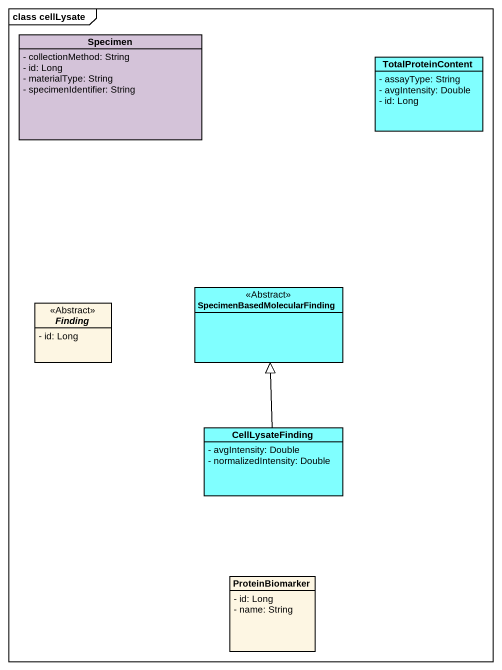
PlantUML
@startuml
mainframe class cellLysate
hide circle
hide empty members
skinparam classAttributeIconSize 0
class Specimen #D4C3D9 {
  - collectionMethod: String
  - id: Long
  - materialType: String
  - specimenIdentifier: String
}
class TotalProteinContent #80FFFF {
  - assayType: String
  - avgIntensity: Double
  - id: Long
}
abstract class Finding <<Abstract>> {
  - id: Long
}
class "SpecimenBasedMolecularFinding" as SpecimenBasedMolecularFindin <<Abstract>> #80FFFF
class CellLysateFinding #80FFFF {
  - avgIntensity: Double
  - normalizedIntensity: Double
}
class ProteinBiomarker {
  - id: Long
  - name: String
}
CellLysateFinding -up-|> SpecimenBasedMolecularFindin
@enduml
